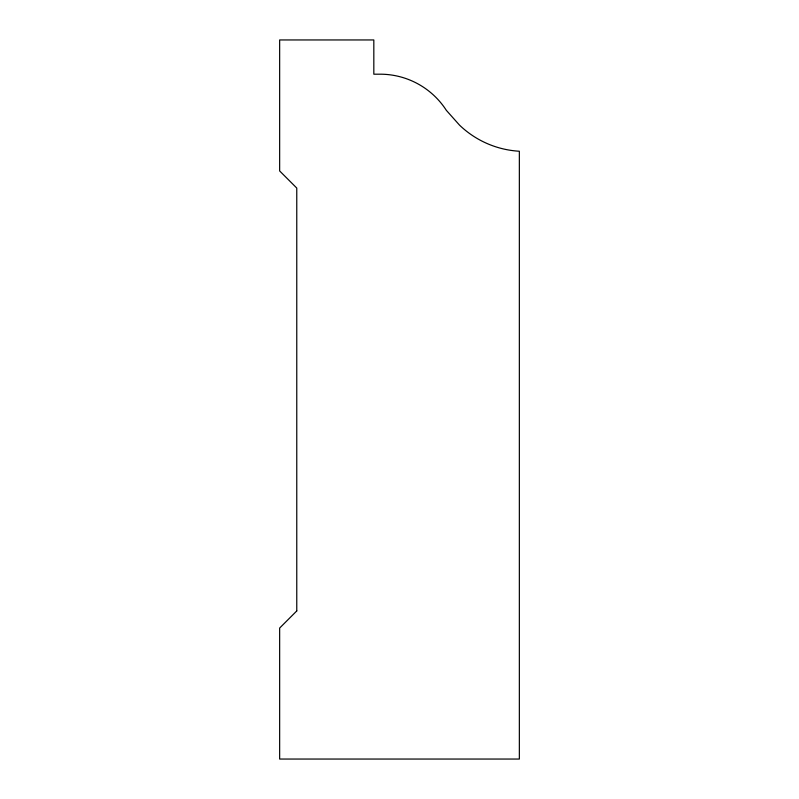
<?xml version="1.0" encoding="UTF-8"?>
<svg xmlns="http://www.w3.org/2000/svg" width="799" height="799" viewBox="0 0 799 799"><rect width="100%" height="100%" fill="white"/><g stroke="black" fill="none" stroke-linecap="round" stroke-linejoin="round"><path stroke-width="1.2" d="M296.769 610.935L279.65 628.054L279.65 759.05L519.35 759.05L519.35 151.241A94.192 94.192 0 0 1 459.525 125.133L446.351 110.352A78.821 78.821 0 0 0 381.493 74.197L373.822 74.197L373.822 39.95L279.65 39.95L279.65 170.946L296.769 188.065L296.769 610.935"/></g></svg>
